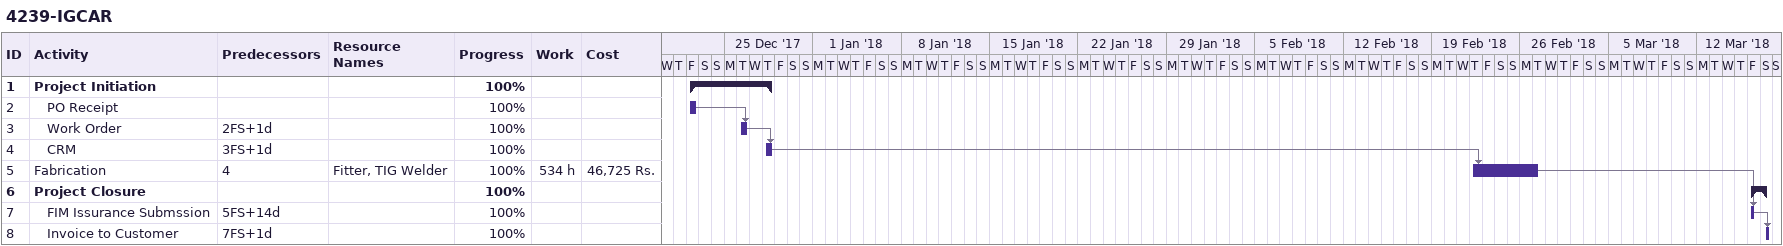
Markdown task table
4239-IGCAR

| ID | Level | Task | Start | Finish | Predecessors | Resources | % complete | Work (h) | Cost (Rs.) |
|---|---|---|---|---|---|---|---|---|---|
| 1 | 1 | **Project Initiation** | 2017-12-22 | 2017-12-28 |  |  | 100 |  |  |
| 2 | 2 | PO Receipt | 2017-12-22 | 2017-12-22 |  |  | 100 |  |  |
| 3 | 2 | Work Order | 2017-12-26 | 2017-12-26 | 2FS+1d |  | 100 |  |  |
| 4 | 2 | CRM | 2017-12-28 | 2017-12-28 | 3FS+1d |  | 100 |  |  |
| 5 | 1 | Fabrication | 2018-02-22 | 2018-02-27 | 4 | Fitter, TIG Welder | 100 | 534 | 46725 |
| 6 | 1 | **Project Closure** | 2018-03-16 | 2018-03-17 |  |  | 100 |  |  |
| 7 | 2 | FIM Issurance Submssion | 2018-03-16 | 2018-03-16 | 5FS+14d |  | 100 |  |  |
| 8 | 2 | Invoice to Customer | 2018-03-17 | 2018-03-17 | 7FS+1d |  | 100 |  |  |
